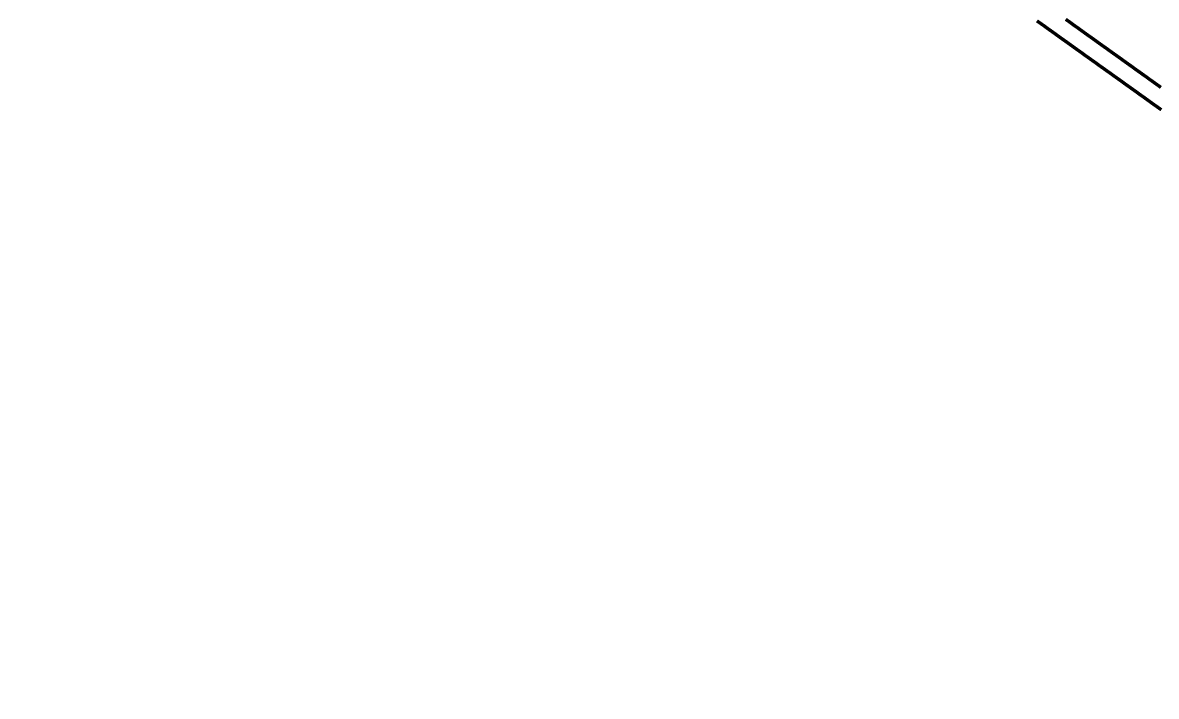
# Model space of a CAD drawing. Header units: inches. Extents: x 36473197 to 36486087, y 3899343 to 3911260.
# Drawn here: x 36483325.9 to 36483426.7, y 3904619.4 to 3904679.3 of the extents above; entities that cross this region are included whole.
import ezdxf

# ---------------------------------------------------------------- set-up
doc = ezdxf.new("R2010")
doc.units = ezdxf.units.IN
doc.header["$MEASUREMENT"] = 0
doc.layers.get('0').update_dxf_attribs({"lineweight": 0})
doc.layers.get('Defpoints').update_dxf_attribs({"lineweight": 0})
doc.layers.add('保护煤柱', color=7, linetype='Continuous', lineweight=0, true_color=0xff0042)
doc.layers.add('四盘区辅运巷', color=7, linetype='Continuous', lineweight=0)
doc.layers.add('西平正线', color=7, linetype='Continuous', lineweight=0)
doc.styles.add('仿宋', font='simfang.ttf')
doc.linetypes.add('保护煤柱', pattern='A,0.0195,-0.001,[6,西北矿业高家堡煤矿2022年采掘接续图(2022.8.14).shx,S=1.01575e-06,R=0,X=0,Y=0],0.0195', length=0.04)
doc.dimstyles.get("Standard").update_dxf_attribs({"dimtxt": 30, "dimasz": 20, "dimexe": 0.18, "dimexo": 0.0625, "dimgap": 0.09, "dimtad": 1, "dimdec": 0, "dimzin": 0, "dimdsep": 46, "dimtxsty": '仿宋', "dimcen": 0.09, "dimclrd": 150, "dimclre": 150, "dimadec": 0, "dimazin": 0, "dimtfac": 1, "dimtdec": 0, "dimtofl": 0, "dimtmove": 0, "dimatfit": 3, "dimfxl": 1, "dimtolj": 1, "dimtzin": 0, "dimlwd": 0, "dimarcsym": 0})

# ---------------------------------------------------------------- blocks, each defined once
blk = doc.blocks.new('lr_block_12_1')
at = {"color": 7, "const_width": 0.3}
for points in [[(726.66, 163.86), (726.33, 164.1), (726.01, 164.33), (725.68, 164.56), (725.36, 164.8), (725.03, 165.03), (724.71, 165.26), (724.38, 165.49), (724.06, 165.73), (723.73, 165.96), (723.41, 166.19), (723.08, 166.43), (722.76, 166.66), (722.43, 166.89), (722.11, 167.12), (721.78, 167.36), (721.45, 167.59), (721.13, 167.82), (720.8, 168.06), (720.48, 168.29), (720.15, 168.52), (719.83, 168.75), (719.5, 168.99), (719.18, 169.22), (718.85, 169.45), (718.53, 169.69), (718.2, 169.92)], [(715.64, 169.78), (715.97, 169.55), (716.3, 169.32), (716.62, 169.08), (716.95, 168.85), (717.27, 168.62), (717.6, 168.38), (717.92, 168.15), (718.25, 167.92), (718.57, 167.69), (718.9, 167.45), (719.22, 167.22), (719.55, 166.99), (719.87, 166.75), (720.2, 166.52), (720.52, 166.29), (720.85, 166.06), (721.17, 165.82), (721.5, 165.59), (721.82, 165.36), (722.15, 165.13), (722.48, 164.89), (722.8, 164.66), (723.13, 164.43), (723.45, 164.19), (723.78, 163.96), (724.1, 163.73), (724.43, 163.5), (724.75, 163.26), (725.08, 163.03), (725.4, 162.8), (725.73, 162.56), (726.05, 162.33), (726.38, 162.1), (726.7, 161.87)]]:
    blk.add_lwpolyline(points, dxfattribs=at)
blk = doc.blocks.new('*D205')
at = {"layer": 'Defpoints', "color": 0, "transparency": 16777216}
for p in [(36485936.09, 3904772.87), (36482207.75, 3899448.44), (36482358.83, 3899342.66)]:
    blk.add_point(p, dxfattribs=at)
at = {"layer": '四盘区辅运巷', "color": 150, "lineweight": -2, "transparency": 16777216}
for p, q in [((36485936.14, 3904772.84), (36486087.31, 3904666.98)), ((36482207.81, 3899448.41), (36482358.98, 3899342.55))]:
    blk.add_line(p, q, dxfattribs=at)
at = {"layer": '四盘区辅运巷', "color": 150, "lineweight": 0, "transparency": 16777216}
blk.add_line((36486075.69, 3904650.7), (36482370.3, 3899359.04), dxfattribs=at)
at = {"layer": '四盘区辅运巷', "color": 150, "transparency": 16777216}
for points in [[(36486072.96, 3904652.61), (36486078.42, 3904648.79), (36486087.16, 3904667.08)], [(36482367.57, 3899360.95), (36482373.03, 3899357.13), (36482358.83, 3899342.66)]]:
    blk.add_solid(points, dxfattribs=at)
at = {"layer": '四盘区辅运巷', "color": 0, "transparency": 16777216, "insert": (36484210.49, 3902013.62), "char_height": 30, "attachment_point": 5, "rotation": 54.9991, "style": '仿宋'}
blk.add_mtext('\\A1;650', dxfattribs=at)

msp = doc.modelspace()

# ---------------------------------------------------------------- linework, layer by layer
at = {"layer": '保护煤柱', "color": 1, "linetype": '保护煤柱', "lineweight": 30, "ltscale": 3750, "true_color": 0xff0000}
msp.add_arc((36483469.79, 3904301.87, -0.2), 409.89, 20.0688, 110.5483, dxfattribs=at)

# ---------------------------------------------------------------- block references
at = {"layer": '西平正线'}
msp.add_blockref('lr_block_12_1', (36482700.43, 3904509.72, -0.2), dxfattribs=at)

# ---------------------------------------------------------------- dimensions: what is measured, and where the dimension line sits
at = {"layer": '四盘区辅运巷'}
dim = msp.add_linear_dim(base=(36482358.83, 3899342.66), p1=(36485936.09, 3904772.87), p2=(36482207.75, 3899448.44), angle=54.9991, text='650', dimstyle='Standard', dxfattribs=at)
dim.commit()
dim.dimension.update_dxf_attribs({"geometry": '*D205', "text_midpoint": (36484222.99, 3902004.87), "dimtype": 160})

doc.saveas('drawing.dxf')
